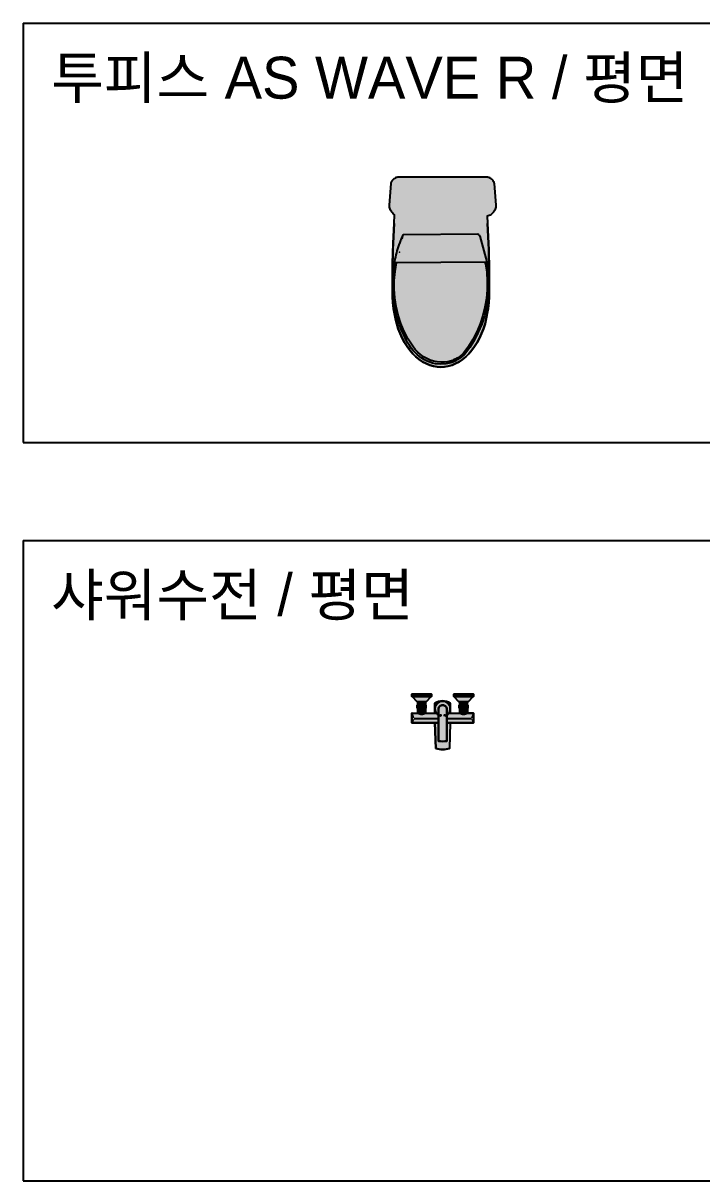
# Model space of a CAD drawing. Header units: millimetres. Extents: x 488786 to 747986, y 25193 to 95000.
# Drawn here: x 543500 to 545927, y 73179 to 77320 of the extents above; entities that cross this region are included whole.
import ezdxf

# ---------------------------------------------------------------- set-up
doc = ezdxf.new("R2010")
doc.units = ezdxf.units.MM
for name, color, linetype in [('10. ETC', 251, 'Continuous'), ('13. TXT2', 43, 'Continuous'), ('25. 255', 255, 'Continuous'), ('6. FUR1', 181, 'Continuous')]:
    doc.layers.add(name, color=color, linetype=linetype)
doc.styles.add('YUHIHA_TEXT', font='Pretendard-Regular.ttf')

# ---------------------------------------------------------------- blocks, each defined once
blk = doc.blocks.new('YUHIHA_Sanitary_Toilet_TwoPiece_B_Plan_Geometry')
at = {"layer": '25. 255', "extrusion": (0, 0, -1)}
blk.add_hatch(color=256, dxfattribs=at).paths.add_polyline_path([(0, 575.4), (0, 575.4), (-0.1, 578.8), (-0.1, 578.9), (-6, 655.9), (-6.4, 658.5), (-7.2, 661.4), (-8.4, 664.2), (-8.7, 664.6), (-10.3, 667.2), (-10.5, 667.6), (-10.8, 667.9), (-11, 668.2), (-12.9, 670.6), (-13.1, 670.9), (-15.5, 673.2), (-15.8, 673.5), (-16.1, 673.7), (-16.3, 673.9), (-18.4, 675.4), (-18.6, 675.6), (-18.9, 675.8), (-19.1, 675.9), (-21.3, 677.2), (-21.5, 677.4), (-21.7, 677.5), (-24.1, 678.5), (-24.2, 678.6), (-26.8, 679.4), (-29.6, 679.9), (-29.6, 679.8), (-32, 680), (-32.1, 680), (-347.9, 680), (-348, 680), (-350.4, 679.8), (-350.4, 679.9), (-353.2, 679.4), (-355.8, 678.6), (-355.9, 678.5), (-358.3, 677.5), (-358.5, 677.4), (-358.7, 677.2), (-360.9, 675.9), (-361.1, 675.8), (-361.4, 675.6), (-361.6, 675.4), (-363.7, 673.9), (-363.9, 673.7), (-364.2, 673.5), (-364.5, 673.2), (-364.7, 673), (-366.9, 670.9), (-367.1, 670.6), (-369.2, 667.9), (-369.5, 667.6), (-369.7, 667.2), (-371.6, 664.2), (-372.8, 661.4), (-373.6, 658.5), (-374, 655.9), (-379.9, 578.9), (-379.9, 578.8), (-380, 575.4), (-380, 575.4), (-380, 575.3), (-379.7, 571.6), (-379.7, 571.5), (-378.9, 567.7), (-377.8, 564.1), (-376.2, 560.6), (-374.3, 557.2), (-372.1, 554), (-369.4, 551), (-366.5, 548.3), (-363.3, 545.9), (-359.9, 543.8), (-356.4, 542), (-349.2, 539.1), (-351.9, 489.8), (-354.7, 419), (-356.2, 348.1), (-356.4, 277.3), (-356.1, 248.5), (-355.9, 243.3), (-355.7, 238.1), (-355.4, 232.9), (-355, 227.7), (-354.5, 222.6), (-353.9, 217.4), (-353.2, 212.2), (-352.5, 207.1), (-351.6, 202), (-350.7, 196.9), (-346.1, 172.9), (-341.5, 154.4), (-335.8, 136.6), (-329.3, 119.5), (-321.8, 103.1), (-313.5, 87.7), (-304.4, 73.3), (-294.6, 59.9), (-284, 47.8), (-272.9, 36.9), (-261.2, 27.3), (-249, 19), (-236.4, 12.2), (-223.5, 6.9), (-210.3, 3.1), (-197, 0.8), (-183.6, 0), (-170.2, 0.8), (-156.9, 3.1), (-143.7, 6.9), (-130.8, 12.2), (-118.2, 19), (-106, 27.3), (-94.3, 36.9), (-83.2, 47.8), (-72.7, 59.9), (-62.8, 73.3), (-53.7, 87.7), (-45.4, 103.1), (-37.9, 119.5), (-31.4, 136.6), (-25.8, 154.4), (-21.1, 172.9), (-15.6, 202), (-14.8, 207.1), (-14, 212.2), (-13.3, 217.4), (-12.8, 222.6), (-12.3, 227.7), (-11.9, 232.9), (-11.5, 238.1), (-11.3, 243.3), (-11.1, 248.5), (-10.7, 300.9), (-11.3, 371.7), (-13.3, 442.6), (-16.5, 513.4), (-18.4, 544.8), (-16.7, 545.9), (-13.5, 548.3), (-10.6, 551), (-7.9, 554), (-5.7, 557.2), (-3.8, 560.6), (-2.2, 564.1), (-1.1, 567.7), (-0.3, 571.5), (-0.3, 571.6), (0, 575.3)], flags=0)
at = {"layer": '6. FUR1', "color": 241, "linetype": 'Continuous', "lineweight": -3}
for p, q in [((44.9, 463.1), (43.7, 460.3)), ((46.3, 453.1), (46.4, 453.2)), ((334.6, 407.8), (334.6, 407.8)), ((340.4, 405), (340.3, 405.6)), ((343.2, 369.6), (341.6, 376.8)), ((354.1, 328.2), (354.1, 326.5)), ((350.2, 245), (350, 245)), ((62.6, 98.1), (62.6, 98.1)), ((300.7, 86.2), (300.6, 86.1)), ((310.1, 100.9), (310, 100.8)), ((318.7, 116.2), (318.6, 116.1))]:
    blk.add_line(p, q, dxfattribs=at)
blk.add_lwpolyline([(0, 575.4), (0, 575.4), (0.1, 578.8), (0.1, 578.9), (6, 655.9), (6.4, 658.5), (7.2, 661.4), (8.4, 664.2), (8.7, 664.6), (10.3, 667.2), (10.5, 667.6), (10.8, 667.9), (11, 668.2), (12.9, 670.6), (13.1, 670.9), (15.5, 673.2), (15.8, 673.5), (16.1, 673.7), (16.3, 673.9), (18.4, 675.4), (18.6, 675.6), (18.9, 675.8), (19.1, 675.9), (21.3, 677.2), (21.5, 677.4), (21.7, 677.5), (24.1, 678.5), (24.2, 678.6), (26.8, 679.4), (29.6, 679.9), (29.6, 679.8), (32, 680), (32.1, 680), (347.9, 680), (348, 680), (350.4, 679.8), (350.4, 679.9), (353.2, 679.4), (355.8, 678.6), (355.9, 678.5), (358.3, 677.5), (358.5, 677.4), (358.7, 677.2), (360.9, 675.9), (361.1, 675.8), (361.4, 675.6), (361.6, 675.4), (363.7, 673.9), (363.9, 673.7), (364.2, 673.5), (364.5, 673.2), (364.7, 673), (366.9, 670.9), (367.1, 670.6), (369.2, 667.9), (369.5, 667.6), (369.7, 667.2), (371.6, 664.2), (372.8, 661.4), (373.6, 658.5), (374, 655.9), (379.9, 578.9), (379.9, 578.8), (380, 575.4), (380, 575.4), (380, 575.3), (379.7, 571.6), (379.7, 571.5), (378.9, 567.7), (377.8, 564.1), (376.2, 560.6), (374.3, 557.2), (372.1, 554), (369.4, 551), (366.5, 548.3), (363.3, 545.9), (359.9, 543.8), (356.4, 542), (349.2, 539.1), (351.9, 489.8), (354.7, 419), (356.2, 348.1), (356.4, 277.3), (356.1, 248.5), (355.9, 243.3), (355.7, 238.1), (355.4, 232.9), (355, 227.7), (354.5, 222.6), (353.9, 217.4), (353.2, 212.2), (352.5, 207.1), (351.6, 202), (350.7, 196.9), (346.1, 172.9), (341.5, 154.4), (335.8, 136.6), (329.3, 119.5), (321.8, 103.1), (313.5, 87.7), (304.4, 73.3), (294.6, 59.9), (284, 47.8), (272.9, 36.9), (261.2, 27.3), (249, 19), (236.4, 12.2), (223.5, 6.9), (210.3, 3.1), (197, 0.8), (183.6, 0), (170.2, 0.8), (156.9, 3.1), (143.7, 6.9), (130.8, 12.2), (118.2, 19), (106, 27.3), (94.3, 36.9), (83.2, 47.8), (72.7, 59.9), (62.8, 73.3), (53.7, 87.7), (45.4, 103.1), (37.9, 119.5), (31.4, 136.6), (25.8, 154.4), (21.1, 172.9), (15.6, 202), (14.8, 207.1), (14, 212.2), (13.3, 217.4), (12.8, 222.6), (12.3, 227.7), (11.9, 232.9), (11.5, 238.1), (11.3, 243.3), (11.1, 248.5), (10.7, 300.9), (11.3, 371.7), (13.3, 442.6), (16.5, 513.4), (18.4, 544.8), (16.7, 545.9), (13.5, 548.3), (10.6, 551), (7.9, 554), (5.7, 557.2), (3.8, 560.6), (2.2, 564.1), (1.1, 567.7), (0.3, 571.5), (0.3, 571.6), (0, 575.3)], close=True, dxfattribs=at)
at = {"layer": '6. FUR1'}
blk.add_lwpolyline([(0.1, 578.8), (0.1, 578.9), (6, 655.9), (6.4, 658.5), (7.2, 661.4), (8.4, 664.2), (8.7, 664.6), (10.3, 667.2), (10.5, 667.6), (10.8, 667.9), (11, 668.2), (12.9, 670.6), (13.1, 670.9), (15.5, 673.2), (15.8, 673.5), (16.1, 673.7), (16.3, 673.9), (18.4, 675.4), (18.6, 675.6), (18.9, 675.8), (19.1, 675.9), (21.3, 677.2), (21.5, 677.4), (21.7, 677.5), (24.1, 678.5), (24.2, 678.6), (26.8, 679.4), (29.6, 679.9), (29.6, 679.8), (32, 680), (32.1, 680), (347.9, 680), (348, 680), (350.4, 679.8), (350.4, 679.9), (353.2, 679.4), (355.8, 678.6), (355.9, 678.5), (358.3, 677.5), (358.5, 677.4), (358.7, 677.2), (360.9, 675.9), (361.1, 675.8), (361.4, 675.6), (361.6, 675.4), (363.7, 673.9), (363.9, 673.7), (364.2, 673.5), (364.5, 673.2), (364.7, 673), (366.9, 670.9), (367.1, 670.6), (369.2, 667.9), (369.5, 667.6), (369.7, 667.2), (371.6, 664.2), (372.8, 661.4), (373.6, 658.5), (374, 655.9), (379.9, 578.9), (379.9, 578.8), (380, 575.4), (380, 575.4), (380, 575.3), (379.7, 571.6), (379.7, 571.5), (378.9, 567.7), (377.8, 564.1), (376.2, 560.6), (374.3, 557.2), (372.1, 554), (369.4, 551), (366.5, 548.3), (363.3, 545.9), (359.9, 543.8), (356.4, 542), (349.2, 539.1), (351.9, 489.8), (354.7, 419), (356.2, 348.1), (356.4, 277.3), (356.1, 248.5), (355.9, 243.3), (355.7, 238.1), (355.4, 232.9), (355, 227.7), (354.5, 222.6), (353.9, 217.4), (353.2, 212.2), (352.5, 207.1), (351.6, 202), (350.7, 196.9), (346.1, 172.9), (341.5, 154.4), (335.8, 136.6), (329.3, 119.5), (321.8, 103.1), (313.5, 87.7), (304.4, 73.3), (294.6, 59.9), (284, 47.8), (272.9, 36.9), (261.2, 27.3), (249, 19), (236.4, 12.2), (223.5, 6.9), (210.3, 3.1), (197, 0.8), (183.6, 0), (170.2, 0.8), (156.9, 3.1), (143.7, 6.9), (130.8, 12.2), (118.2, 19), (106, 27.3), (94.3, 36.9), (83.2, 47.8), (72.7, 59.9), (62.8, 73.3), (53.7, 87.7), (45.4, 103.1), (37.9, 119.5), (31.4, 136.6), (25.8, 154.4), (21.1, 172.9), (15.6, 202), (14.8, 207.1), (14, 212.2), (13.3, 217.4), (12.8, 222.6), (12.3, 227.7), (11.9, 232.9), (11.5, 238.1), (11.3, 243.3), (11.1, 248.5), (10.7, 300.9), (11.3, 371.7), (13.3, 442.6), (16.5, 513.4), (18.4, 544.8), (16.7, 545.9), (13.5, 548.3), (10.6, 551), (7.9, 554), (5.7, 557.2), (3.8, 560.6), (2.2, 564.1), (1.1, 567.7), (0.3, 571.5), (0.3, 571.6), (0, 575.3), (0, 575.4), (0, 575.4)], close=True, dxfattribs=at)
at = {"layer": '6. FUR1', "color": 241, "linetype": 'Continuous', "lineweight": -3}
for points in [[(366.6, 671.1), (366.9, 670.9), (367.1, 670.6), (367.4, 670.3), (369, 668.2)], [(16.5, 513.4), (15.3, 489.8), (14.2, 466.2), (13.3, 442.6), (12.5, 419), (11.8, 395.4), (11.3, 371.7), (11, 348.1), (10.8, 324.5), (10.7, 300.9), (10.8, 277.3), (11, 253.7), (11.1, 248.5), (11.3, 243.3), (11.5, 238.1), (11.9, 232.9), (12.3, 227.7), (12.8, 222.6), (13.3, 217.4), (14, 212.2), (14.8, 207.1), (15.6, 202), (16.5, 196.9), (17.5, 191.8), (21.1, 172.9), (25.8, 154.4), (31.4, 136.6), (37.9, 119.5), (45.4, 103.1), (53.7, 87.7), (62.8, 73.3), (72.7, 59.9), (83.2, 47.8), (94.3, 36.9), (106, 27.3), (118.2, 19), (130.8, 12.2), (143.7, 6.9), (156.9, 3.1), (170.2, 0.8), (183.6, 0), (197, 0.8), (210.3, 3.1), (223.5, 6.9), (236.4, 12.2), (249, 19), (261.2, 27.3), (272.9, 36.9), (284, 47.8), (294.6, 59.9), (304.4, 73.3), (313.5, 87.7), (321.8, 103.1), (329.3, 119.5), (335.8, 136.6), (341.5, 154.4), (346.1, 172.9), (349.7, 191.8), (350.7, 196.9), (351.6, 202), (352.5, 207.1), (353.2, 212.2), (353.9, 217.4), (354.5, 222.6), (355, 227.7), (355.4, 232.9), (355.7, 238.1), (355.9, 243.3), (356.1, 248.5), (356.2, 253.7), (356.4, 277.3), (356.5, 300.9), (356.4, 324.5), (356.2, 348.1), (355.9, 371.7), (355.4, 395.4), (354.7, 419), (353.9, 442.6), (353, 466.2), (351.9, 489.8), (350.7, 513.4)], [(12, 316.4), (13, 334.7), (13.2, 335.9), (16.1, 360.5), (20.6, 385.9), (22.3, 393.5), (24, 401), (26, 408.4), (28, 415.8), (30.2, 423.2), (32.5, 430.5), (35, 437.7), (37.6, 444.9), (40.3, 452.1), (42.2, 456.8), (42.3, 457.1), (42.3, 457.1), (42.4, 457.2), (42.4, 457.2), (42.4, 457.3), (42.4, 457.3), (42.4, 457.4), (42.6, 457.8), (42.7, 458), (42.7, 458), (42.8, 458.2), (42.8, 458.3), (43, 458.7), (43, 458.8), (43.1, 459.1), (43.2, 459.2), (43.2, 459.2), (46.2, 466.3), (49.2, 473.1), (49.3, 473.3), (49.7, 474), (49.9, 474.4), (315.9, 476.2), (316.2, 475.9), (316.6, 475.5), (317.2, 474.9), (318.6, 473.4), (319.8, 472.1), (320.3, 471.3), (322.2, 468.8), (322.6, 468.3), (348, 376.9), (353.3, 339.4), (354.1, 326.5), (355.3, 307.9), (355.3, 303.5), (355.2, 300), (354.9, 276.2), (352.2, 244.7), (347, 213.6), (339.5, 183), (329.6, 153.2), (317.6, 124.4), (303.4, 96.8), (287.2, 70.5), (268.9, 45.8), (265.5, 42.7), (262, 39.7), (258.5, 36.9), (254.9, 34.1), (251.2, 31.5), (250, 30.8), (247.5, 29), (245, 27.2), (242.4, 25.6), (239.8, 24.1), (237.2, 22.6), (234.4, 21.3), (231.7, 20), (228.9, 18.9), (226.1, 17.8), (218.9, 15.4), (201.1, 11.7), (182.9, 10.4), (164.8, 11.4), (153.3, 13.5), (143.7, 17.1), (134.2, 21.3), (125.1, 26.2), (116.2, 31.7), (107.6, 37.8), (99.5, 44.6), (91.7, 51.8), (84.4, 59.7), (77.5, 68), (71.1, 76.8), (65.3, 86), (60, 95.6), (55.5, 104.7), (51.2, 113.8), (47.1, 123.1), (43.2, 132.4), (39.5, 141.9), (36.1, 151.5), (34.5, 156.1), (27, 180.5), (25.7, 184.5), (18.4, 215.4), (13.7, 245.8), (13.5, 246.8), (11.2, 278.5), (11.4, 310.4), (12, 316.4), (14.2, 342.1), (19.5, 373.5), (348, 376.9)], [(42.3, 457.1), (42.3, 457.1), (42.4, 457.2)], [(42.5, 457.5), (43.2, 459.2), (43.3, 459.4), (43.4, 459.5)], [(45.3, 464), (46.3, 466.4), (46.5, 466.9)], [(341.3, 376.8), (343.2, 369.6), (347.5, 338.9), (349.5, 307.7), (349.1, 276.4), (346.4, 245.3), (341.3, 214.4), (333.8, 184.2), (324.1, 154.8), (312.2, 126.4), (298.2, 99.1), (282.1, 73.1), (264.5, 49.1), (261.6, 46.5), (258.3, 43.6), (254.9, 40.9), (251.3, 38.3), (247.8, 35.8), (244.2, 33.4), (240.5, 31.2), (236.8, 29.1), (233, 27.1), (229.2, 25.3), (225.3, 23.6), (221.6, 22.1), (209.1, 19.1), (196.3, 17.5), (183.4, 17.3), (170.6, 18.4), (157.9, 21), (145.5, 24.9), (133.6, 30.1), (122.1, 36.7), (111.2, 44.4), (101.1, 53.3), (91.8, 63.3), (83.6, 74.1), (83.4, 74.3), (67.1, 100.1), (52.9, 127.4), (40.9, 156.1), (31.3, 185.8), (24.1, 216.1), (19.3, 247.2), (17, 278.6), (17.2, 310.1), (20, 341.4), (25.2, 372.2), (25.5, 373.6)], [(35.6, 410.5), (35.6, 410.5), (35.5, 410.4), (35.6, 410.5), (35.6, 410.4), (35.5, 410.4)]]:
    blk.add_lwpolyline(points, dxfattribs=at)
blk = doc.blocks.new('YUHIHA_Sanitary_Toilet_TwoPiece_B_Plan', base_point=(190, 0))
at = {"layer": '6. FUR1'}
blk.add_blockref('YUHIHA_Sanitary_Toilet_TwoPiece_B_Plan_Geometry', (0, 0), dxfattribs=at)
blk = doc.blocks.new('YUHIHA_Sanitary_ShowerMixer_Plan_Geometry')
at = {"layer": '25. 255'}
for points in [[(0, 96.5), (0, 129.5), (0, 129.7), (0.1, 129.9), (0.2, 130.1), (0.3, 130.2), (0.4, 130.3), (0.6, 130.4), (0.8, 130.5), (1, 130.5), (21.8, 130.5), (25, 128.8), (28.3, 127.5), (31.8, 126.8), (35.3, 126.5), (38.8, 126.8), (42.3, 127.5), (45.6, 128.8), (48.8, 130.5), (82.8, 130.5), (82.8, 165.8), (89.3, 169.4), (96.1, 171.9), (103.1, 173.5), (110.3, 174), (117.5, 173.5), (124.5, 171.9), (131.3, 169.4), (137.8, 165.8), (137.8, 130.5), (171.8, 130.5), (175, 128.8), (178.3, 127.5), (181.8, 126.8), (185.3, 126.5), (188.8, 126.8), (192.3, 127.5), (195.6, 128.8), (198.8, 130.5), (219.6, 130.5), (219.8, 130.5), (220, 130.4), (220.2, 130.3), (220.3, 130.2), (220.4, 130.1), (220.5, 129.9), (220.6, 129.7), (220.6, 129.5), (220.6, 96.5), (220.5, 96.1), (220.3, 95.8), (220, 95.6), (219.6, 95.5), (137.8, 95.5), (125.3, 95.5), (125.3, 110.5), (125.3, 122.5), (128.9, 125.2), (131.9, 128.4), (134.3, 132.1), (136.1, 136), (137.3, 140.2), (137.8, 144.5), (137.6, 148.9), (136.7, 153.3), (135, 157.5), (132.8, 161.3), (130, 164.7), (126.7, 167.5), (123.1, 169.9), (119.1, 171.6), (114.8, 172.6), (110.3, 173), (105.8, 172.6), (101.5, 171.6), (97.5, 169.9), (93.9, 167.5), (90.6, 164.7), (87.8, 161.3), (85.6, 157.5), (83.9, 153.3), (83, 148.9), (82.8, 144.5), (83.3, 140.2), (84.5, 136), (86.3, 132.1), (88.7, 128.4), (91.7, 125.2), (95.3, 122.5), (95.3, 110.5), (95.3, 95.5), (82.8, 95.5), (1, 95.5), (0.6, 95.6), (0.3, 95.8), (0.1, 96.1)], [(0.5, 190), (0.4, 190.1), (0.3, 190.4), (0.3, 190.8), (0.3, 198), (70.3, 198), (70.3, 190.8), (70.3, 190.4), (70.2, 190.1), (70.1, 190)], [(0.8, 189.4), (0.6, 189.7), (0.5, 190), (70.1, 190), (70, 189.7), (69.7, 189.4), (51.9, 170.6), (51.6, 170.4), (51.2, 170.2), (50.8, 170), (50.4, 170), (48.5, 170), (47.4, 170), (23.2, 170), (22.1, 170), (20.2, 170), (19.8, 170), (19.4, 170.2), (19, 170.4), (18.7, 170.6)], [(22.1, 159), (22.1, 170), (23.2, 170), (23.2, 159)], [(47.4, 159), (47.3, 159), (35.3, 159), (23.3, 159), (23.2, 159), (23.2, 170), (47.4, 170)], [(48.5, 159), (47.4, 159), (47.4, 170), (48.5, 170)], [(95.3, 122.5), (91.7, 125.2), (88.7, 128.4), (86.3, 132.1), (84.5, 136), (83.3, 140.2), (82.8, 144.5), (83, 148.9), (83.9, 153.3), (85.6, 157.5), (87.8, 161.3), (90.6, 164.7), (93.9, 167.5), (97.5, 169.9), (101.5, 171.6), (105.8, 172.6), (110.3, 173), (114.8, 172.6), (119.1, 171.6), (123.1, 169.9), (126.7, 167.5), (130, 164.7), (132.8, 161.3), (135, 157.5), (136.7, 153.3), (137.6, 148.9), (137.8, 144.5), (137.3, 140.2), (136.1, 136), (134.3, 132.1), (131.9, 128.4), (128.9, 125.2), (125.3, 122.5), (125.3, 144.2), (125, 147.2), (124.1, 150), (122.7, 152.6), (120.9, 154.8), (118.7, 156.6), (116.1, 158), (113.3, 158.9), (110.3, 159.2), (107.3, 158.9), (104.5, 158), (101.9, 156.6), (99.7, 154.8), (97.9, 152.6), (96.5, 150), (95.6, 147.2), (95.3, 144.2)], [(150.3, 190.8), (150.3, 198), (220.3, 198), (220.3, 190.8), (220.3, 190.4), (220.2, 190.1), (220.1, 190), (150.5, 190), (150.4, 190.1), (150.3, 190.4)], [(150.8, 189.4), (150.6, 189.7), (150.5, 190), (220.1, 190), (220, 189.7), (219.7, 189.4), (201.9, 170.6), (201.6, 170.4), (201.2, 170.2), (200.8, 170), (200.4, 170), (198.5, 170), (197.4, 170), (173.2, 170), (172.1, 170), (170.2, 170), (169.8, 170), (169.4, 170.2), (169, 170.4), (168.7, 170.6)], [(172.1, 159), (172.1, 170), (173.2, 170), (173.2, 159)], [(173.2, 170), (197.4, 170), (197.4, 159), (197.3, 159), (185.3, 159), (173.3, 159), (173.2, 159)], [(197.4, 170), (198.5, 170), (198.5, 159), (197.4, 159)], [(19.8, 147.9), (19.8, 158.1), (21.5, 158.8), (23.3, 159), (25.1, 158.8), (26.8, 158.1), (26.8, 147.9), (25.1, 147.2), (23.3, 147), (21.5, 147.2)], [(21.8, 145.6), (23.3, 146.5), (26, 146.5), (35.3, 146.5), (32, 146.3), (28.8, 145.6)], [(21.8, 130.5), (21.8, 145.6), (28.8, 145.6), (28.8, 141.9), (32, 141.6), (35.3, 141.5), (38.6, 141.6), (41.8, 141.9), (41.8, 145.6), (48.8, 145.6), (48.8, 130.5), (45.6, 128.8), (42.3, 127.5), (38.8, 126.8), (35.3, 126.5), (31.8, 126.8), (28.3, 127.5), (25, 128.8)], [(26.8, 158.1), (25.1, 158.8), (23.3, 159), (35.3, 159), (32.3, 158.8), (29.3, 158.1)], [(23.3, 147), (25.1, 147.2), (26.8, 147.9), (29.3, 147.9), (32.3, 147.2), (35.3, 147), (26, 147)], [(26, 146.5), (26, 147), (35.3, 147), (44.5, 147), (44.5, 146.5), (35.3, 146.5)], [(26.8, 147.9), (26.8, 158.1), (29.3, 158.1), (29.3, 147.9)], [(28.8, 141.9), (28.8, 145.6), (32, 146.3), (35.3, 146.5), (38.6, 146.3), (41.8, 145.6), (41.8, 141.9), (38.6, 141.6), (35.3, 141.5), (32, 141.6)], [(35.3, 147), (32.3, 147.2), (29.3, 147.9), (29.3, 158.1), (32.3, 158.8), (35.3, 159), (38.3, 158.8), (41.3, 158.1), (41.3, 147.9), (38.3, 147.2)], [(35.3, 159), (47.3, 159), (45.5, 158.8), (43.8, 158.1), (41.3, 158.1), (38.3, 158.8)], [(44.5, 147), (35.3, 147), (38.3, 147.2), (41.3, 147.9), (43.8, 147.9), (45.5, 147.2), (47.3, 147)], [(35.3, 146.5), (44.5, 146.5), (47.3, 146.5), (48.8, 145.6), (41.8, 145.6), (38.6, 146.3)], [(41.3, 147.9), (41.3, 158.1), (43.8, 158.1), (43.8, 147.9)], [(47.3, 147), (45.5, 147.2), (43.8, 147.9), (43.8, 158.1), (45.5, 158.8), (47.3, 159), (49.1, 158.8), (50.8, 158.1), (50.8, 147.9), (49.1, 147.2)], [(95.3, 122.5), (95.3, 144.2), (95.6, 147.2), (96.5, 150), (97.9, 152.6), (99.7, 154.8), (101.9, 156.6), (104.5, 158), (107.3, 158.9), (110.3, 159.2), (113.3, 158.9), (116.1, 158), (118.7, 156.6), (120.9, 154.8), (122.7, 152.6), (124.1, 150), (125, 147.2), (125.3, 144.2), (125.3, 122.5), (125.3, 110.5), (125.3, 95.5), (125.3, 30.3), (117.8, 29.5), (110.3, 29.2), (102.8, 29.5), (95.3, 30.3), (95.3, 95.5), (95.3, 110.5)], [(169.8, 147.9), (169.8, 158.1), (171.5, 158.8), (173.3, 159), (175.1, 158.8), (176.8, 158.1), (176.8, 147.9), (175.1, 147.2), (173.3, 147), (171.5, 147.2)], [(171.8, 145.6), (173.3, 146.5), (176, 146.5), (185.3, 146.5), (182, 146.3), (178.8, 145.6)], [(171.8, 130.5), (171.8, 145.6), (178.8, 145.6), (178.8, 141.9), (182, 141.6), (185.3, 141.5), (188.6, 141.6), (191.8, 141.9), (191.8, 145.6), (198.8, 145.6), (198.8, 130.5), (195.6, 128.8), (192.3, 127.5), (188.8, 126.8), (185.3, 126.5), (181.8, 126.8), (178.3, 127.5), (175, 128.8)], [(176.8, 158.1), (175.1, 158.8), (173.3, 159), (185.3, 159), (182.3, 158.8), (179.3, 158.1)], [(173.3, 147), (175.1, 147.2), (176.8, 147.9), (179.3, 147.9), (182.3, 147.2), (185.3, 147), (176, 147)], [(176, 146.5), (176, 147), (185.3, 147), (194.5, 147), (194.5, 146.5), (185.3, 146.5)], [(176.8, 147.9), (176.8, 158.1), (179.3, 158.1), (179.3, 147.9)], [(178.8, 141.9), (178.8, 145.6), (182, 146.3), (185.3, 146.5), (188.6, 146.3), (191.8, 145.6), (191.8, 141.9), (188.6, 141.6), (185.3, 141.5), (182, 141.6)], [(179.3, 147.9), (179.3, 158.1), (182.3, 158.8), (185.3, 159), (188.3, 158.8), (191.3, 158.1), (191.3, 147.9), (188.3, 147.2), (185.3, 147), (182.3, 147.2)], [(185.3, 159), (197.3, 159), (195.5, 158.8), (193.8, 158.1), (191.3, 158.1), (188.3, 158.8)], [(194.5, 147), (185.3, 147), (188.3, 147.2), (191.3, 147.9), (193.8, 147.9), (195.5, 147.2), (197.3, 147)], [(185.3, 146.5), (194.5, 146.5), (197.3, 146.5), (198.8, 145.6), (191.8, 145.6), (188.6, 146.3)], [(191.3, 147.9), (191.3, 158.1), (193.8, 158.1), (193.8, 147.9)], [(193.8, 147.9), (193.8, 158.1), (195.5, 158.8), (197.3, 159), (199.1, 158.8), (200.8, 158.1), (200.8, 147.9), (199.1, 147.2), (197.3, 147), (195.5, 147.2)], [(86.2, 3.9), (82.8, 95.5), (95.3, 95.5), (95.3, 30.3), (102.8, 29.5), (110.3, 29.2), (117.8, 29.5), (125.3, 30.3), (125.3, 95.5), (137.8, 95.5), (134.4, 3.9), (128.5, 2.2), (122.5, 1), (116.4, 0.2), (110.3, 0), (104.2, 0.2), (98.1, 1), (92.1, 2.2)], [(103.7, 119.7), (99.7, 121.7), (103.7, 123.7)], [(116.9, 119.7), (116.9, 123.7), (120.9, 121.7)]]:
    blk.add_hatch(color=256, dxfattribs=at).paths.add_polyline_path(points)
at = {"layer": '6. FUR1', "color": 241, "linetype": 'Continuous', "lineweight": -3}
for p, q in [((0.3, 198), (0.3, 190.8)), ((22.1, 170), (20.2, 170)), ((50.4, 170), (48.5, 170)), ((70.3, 198), (70.3, 190.8)), ((150.3, 198), (150.3, 190.8)), ((172.1, 170), (170.2, 170)), ((200.4, 170), (198.5, 170)), ((220.3, 198), (220.3, 190.8)), ((21.3, 159), (19.8, 158.1)), ((21.3, 147), (19.8, 147.9)), ((22.1, 159), (21.3, 159)), ((26, 147), (21.3, 147)), ((23.3, 146.5), (21.8, 145.6)), ((28.8, 145.6), (21.8, 145.6)), ((26, 146.5), (23.3, 146.5)), ((26, 147), (26, 146.5)), ((26.8, 158.1), (29.3, 158.1)), ((26.8, 147.9), (29.3, 147.9)), ((28.8, 141.9), (28.8, 145.6)), ((41.3, 158.1), (43.8, 158.1)), ((41.3, 147.9), (43.8, 147.9)), ((41.8, 141.9), (41.8, 145.6)), ((48.8, 145.6), (41.8, 145.6)), ((44.5, 147), (44.5, 146.5)), ((49.3, 147), (44.5, 147)), ((47.3, 146.5), (44.5, 146.5)), ((47.3, 146.5), (48.8, 145.6)), ((49.3, 159), (48.5, 159)), ((49.3, 159), (50.8, 158.1)), ((49.3, 147), (50.8, 147.9)), ((82.8, 130.5), (87.3, 130.5)), ((133.3, 130.5), (137.8, 130.5)), ((171.3, 159), (169.8, 158.1)), ((171.3, 147), (169.8, 147.9)), ((172.1, 159), (171.3, 159)), ((176, 147), (171.3, 147)), ((173.3, 146.5), (171.8, 145.6)), ((178.8, 145.6), (171.8, 145.6)), ((176, 146.5), (173.3, 146.5)), ((176, 147), (176, 146.5)), ((176.8, 158.1), (179.3, 158.1)), ((176.8, 147.9), (179.3, 147.9)), ((178.8, 141.9), (178.8, 145.6)), ((191.3, 158.1), (193.8, 158.1)), ((191.3, 147.9), (193.8, 147.9)), ((191.8, 141.9), (191.8, 145.6)), ((198.8, 145.6), (191.8, 145.6)), ((194.5, 147), (194.5, 146.5)), ((199.3, 147), (194.5, 147)), ((197.3, 146.5), (194.5, 146.5)), ((197.3, 146.5), (198.8, 145.6)), ((199.3, 159), (198.5, 159)), ((199.3, 159), (200.8, 158.1)), ((199.3, 147), (200.8, 147.9)), ((103.7, 123.7), (99.7, 121.7)), ((99.7, 121.7), (103.7, 119.7)), ((103.7, 123.7), (103.7, 119.7)), ((116.9, 123.7), (116.9, 119.7)), ((116.9, 123.7), (120.9, 121.7)), ((120.9, 121.7), (116.9, 119.7))]:
    blk.add_line(p, q, dxfattribs=at)
at = {"layer": '6. FUR1', "linetype": 'Continuous'}
for p, q in [((70.3, 198), (0.3, 198)), ((70.1, 190), (0.5, 190)), ((0.8, 189.4), (18.7, 170.6)), ((22.1, 170), (22.1, 159)), ((48.5, 170), (22.1, 170)), ((23.2, 170), (23.2, 159)), ((47.4, 170), (47.4, 159)), ((48.5, 170), (48.5, 159)), ((51.9, 170.6), (69.7, 189.4)), ((82.8, 165.8), (82.8, 130.5)), ((137.8, 165.8), (137.8, 130.5)), ((220.3, 198), (150.3, 198)), ((220.1, 190), (150.5, 190)), ((150.8, 189.4), (168.7, 170.6)), ((172.1, 170), (172.1, 159)), ((198.5, 170), (172.1, 170)), ((173.2, 170), (173.2, 159)), ((197.4, 170), (197.4, 159)), ((198.5, 170), (198.5, 159)), ((201.9, 170.6), (219.7, 189.4)), ((0, 129.5), (0, 96.5)), ((0.3, 129.4), (5.4, 112.4)), ((1, 130.5), (21.8, 130.5)), ((19.8, 158.1), (19.8, 147.9)), ((21.8, 145.6), (21.8, 130.5)), ((48.5, 159), (22.1, 159)), ((44.5, 147), (26, 147)), ((44.5, 146.5), (26, 146.5)), ((26.8, 158.1), (26.8, 147.9)), ((29.3, 158.1), (29.3, 147.9)), ((41.3, 158.1), (41.3, 147.9)), ((43.8, 158.1), (43.8, 147.9)), ((48.8, 145.6), (48.8, 130.5)), ((48.8, 130.5), (82.8, 130.5)), ((50.8, 158.1), (50.8, 147.9)), ((95.3, 145.5), (95.3, 30.3)), ((125.3, 145.5), (125.3, 30.3)), ((137.8, 130.5), (171.8, 130.5)), ((169.8, 158.1), (169.8, 147.9)), ((171.8, 145.6), (171.8, 130.5)), ((198.5, 159), (172.1, 159)), ((194.5, 147), (176, 147)), ((194.5, 146.5), (176, 146.5)), ((176.8, 158.1), (176.8, 147.9)), ((179.3, 158.1), (179.3, 147.9)), ((191.3, 158.1), (191.3, 147.9)), ((193.8, 158.1), (193.8, 147.9)), ((198.8, 145.6), (198.8, 130.5)), ((219.6, 130.5), (198.8, 130.5)), ((200.8, 158.1), (200.8, 147.9)), ((220.3, 129.4), (215.2, 112.4)), ((220.6, 129.5), (220.6, 96.5)), ((5.2, 108.6), (0.5, 96.7)), ((1, 95.5), (82.8, 95.5)), ((8, 110.5), (95.3, 110.5)), ((82.8, 95.5), (86.2, 3.9)), ((82.8, 95.5), (95.3, 95.5)), ((125.3, 110.5), (213.3, 110.5)), ((125.3, 95.5), (137.8, 95.5)), ((137.8, 95.5), (134.4, 3.9)), ((137.8, 95.5), (219.6, 95.5)), ((215.4, 108.6), (220.1, 96.7))]:
    blk.add_line(p, q, dxfattribs=at)
at = {"layer": '6. FUR1', "color": 241, "linetype": 'Continuous', "lineweight": -3}
for points in [[(0, 96.5), (0, 129.5), (0, 129.7), (0.1, 129.9), (0.2, 130.1), (0.3, 130.2), (0.4, 130.3), (0.6, 130.4), (0.8, 130.5), (1, 130.5), (21.8, 130.5), (25, 128.8), (28.3, 127.5), (31.8, 126.8), (35.3, 126.5), (38.8, 126.8), (42.3, 127.5), (45.6, 128.8), (48.8, 130.5), (82.8, 130.5), (82.8, 165.8), (89.3, 169.4), (96.1, 171.9), (103.1, 173.5), (110.3, 174), (117.5, 173.5), (124.5, 171.9), (131.3, 169.4), (137.8, 165.8), (137.8, 130.5), (171.8, 130.5), (175, 128.8), (178.3, 127.5), (181.8, 126.8), (185.3, 126.5), (188.8, 126.8), (192.3, 127.5), (195.6, 128.8), (198.8, 130.5), (219.6, 130.5), (219.8, 130.5), (220, 130.4), (220.2, 130.3), (220.3, 130.2), (220.4, 130.1), (220.5, 129.9), (220.6, 129.7), (220.6, 129.5), (220.6, 96.5), (220.5, 96.1), (220.3, 95.8), (220, 95.6), (219.6, 95.5), (137.8, 95.5), (125.3, 95.5), (125.3, 110.5), (125.3, 122.5), (128.9, 125.2), (131.9, 128.4), (134.3, 132.1), (136.1, 136), (137.3, 140.2), (137.8, 144.5), (137.6, 148.9), (136.7, 153.3), (135, 157.5), (132.8, 161.3), (130, 164.7), (126.7, 167.5), (123.1, 169.9), (119.1, 171.6), (114.8, 172.6), (110.3, 173), (105.8, 172.6), (101.5, 171.6), (97.5, 169.9), (93.9, 167.5), (90.6, 164.7), (87.8, 161.3), (85.6, 157.5), (83.9, 153.3), (83, 148.9), (82.8, 144.5), (83.3, 140.2), (84.5, 136), (86.3, 132.1), (88.7, 128.4), (91.7, 125.2), (95.3, 122.5), (95.3, 110.5), (95.3, 95.5), (82.8, 95.5), (1, 95.5), (0.6, 95.6), (0.3, 95.8), (0.1, 96.1), (0, 96.5)], [(0.5, 190), (0.4, 190.1), (0.3, 190.4), (0.3, 190.8), (0.3, 198), (70.3, 198), (70.3, 190.8), (70.3, 190.4), (70.2, 190.1), (70.1, 190), (0.5, 190)], [(0.8, 189.4), (0.6, 189.7), (0.5, 190), (70.1, 190), (70, 189.7), (69.7, 189.4), (51.9, 170.6), (51.6, 170.4), (51.2, 170.2), (50.8, 170), (50.4, 170), (48.5, 170), (47.4, 170), (23.2, 170), (22.1, 170), (20.2, 170), (19.8, 170), (19.4, 170.2), (19, 170.4), (18.7, 170.6), (0.8, 189.4)], [(22.1, 159), (22.1, 170), (23.2, 170), (23.2, 159), (22.1, 159)], [(47.4, 159), (47.3, 159), (35.3, 159), (23.3, 159), (23.2, 159), (23.2, 170), (47.4, 170), (47.4, 159)], [(48.5, 159), (47.4, 159), (47.4, 170), (48.5, 170), (48.5, 159)], [(95.3, 122.5), (91.7, 125.2), (88.7, 128.4), (86.3, 132.1), (84.5, 136), (83.3, 140.2), (82.8, 144.5), (83, 148.9), (83.9, 153.3), (85.6, 157.5), (87.8, 161.3), (90.6, 164.7), (93.9, 167.5), (97.5, 169.9), (101.5, 171.6), (105.8, 172.6), (110.3, 173), (114.8, 172.6), (119.1, 171.6), (123.1, 169.9), (126.7, 167.5), (130, 164.7), (132.8, 161.3), (135, 157.5), (136.7, 153.3), (137.6, 148.9), (137.8, 144.5), (137.3, 140.2), (136.1, 136), (134.3, 132.1), (131.9, 128.4), (128.9, 125.2), (125.3, 122.5), (125.3, 144.2), (125, 147.2), (124.1, 150), (122.7, 152.6), (120.9, 154.8), (118.7, 156.6), (116.1, 158), (113.3, 158.9), (110.3, 159.2), (107.3, 158.9), (104.5, 158), (101.9, 156.6), (99.7, 154.8), (97.9, 152.6), (96.5, 150), (95.6, 147.2), (95.3, 144.2), (95.3, 122.5)], [(150.3, 190.8), (150.3, 198), (220.3, 198), (220.3, 190.8), (220.3, 190.4), (220.2, 190.1), (220.1, 190), (150.5, 190), (150.4, 190.1), (150.3, 190.4), (150.3, 190.8)], [(150.8, 189.4), (150.6, 189.7), (150.5, 190), (220.1, 190), (220, 189.7), (219.7, 189.4), (201.9, 170.6), (201.6, 170.4), (201.2, 170.2), (200.8, 170), (200.4, 170), (198.5, 170), (197.4, 170), (173.2, 170), (172.1, 170), (170.2, 170), (169.8, 170), (169.4, 170.2), (169, 170.4), (168.7, 170.6), (150.8, 189.4)], [(172.1, 159), (172.1, 170), (173.2, 170), (173.2, 159), (172.1, 159)], [(173.2, 170), (197.4, 170), (197.4, 159), (197.3, 159), (185.3, 159), (173.3, 159), (173.2, 159), (173.2, 170)], [(197.4, 170), (198.5, 170), (198.5, 159), (197.4, 159), (197.4, 170)], [(19.8, 147.9), (19.8, 158.1), (21.5, 158.8), (23.3, 159), (25.1, 158.8), (26.8, 158.1), (26.8, 147.9), (25.1, 147.2), (23.3, 147), (21.5, 147.2), (19.8, 147.9)], [(21.8, 145.6), (23.3, 146.5), (26, 146.5), (35.3, 146.5), (32, 146.3), (28.8, 145.6), (21.8, 145.6)], [(21.8, 130.5), (21.8, 145.6), (28.8, 145.6), (28.8, 141.9), (32, 141.6), (35.3, 141.5), (38.6, 141.6), (41.8, 141.9), (41.8, 145.6), (48.8, 145.6), (48.8, 130.5), (45.6, 128.8), (42.3, 127.5), (38.8, 126.8), (35.3, 126.5), (31.8, 126.8), (28.3, 127.5), (25, 128.8), (21.8, 130.5)], [(26.8, 158.1), (25.1, 158.8), (23.3, 159), (35.3, 159), (32.3, 158.8), (29.3, 158.1), (26.8, 158.1)], [(23.3, 147), (25.1, 147.2), (26.8, 147.9), (29.3, 147.9), (32.3, 147.2), (35.3, 147), (26, 147), (23.3, 147)], [(26, 146.5), (26, 147), (35.3, 147), (44.5, 147), (44.5, 146.5), (35.3, 146.5), (26, 146.5)], [(26.8, 147.9), (26.8, 158.1), (29.3, 158.1), (29.3, 147.9), (26.8, 147.9)], [(28.8, 141.9), (28.8, 145.6), (32, 146.3), (35.3, 146.5), (38.6, 146.3), (41.8, 145.6), (41.8, 141.9), (38.6, 141.6), (35.3, 141.5), (32, 141.6), (28.8, 141.9)], [(35.3, 147), (32.3, 147.2), (29.3, 147.9), (29.3, 158.1), (32.3, 158.8), (35.3, 159), (38.3, 158.8), (41.3, 158.1), (41.3, 147.9), (38.3, 147.2), (35.3, 147)], [(35.3, 159), (47.3, 159), (45.5, 158.8), (43.8, 158.1), (41.3, 158.1), (38.3, 158.8), (35.3, 159)], [(44.5, 147), (35.3, 147), (38.3, 147.2), (41.3, 147.9), (43.8, 147.9), (45.5, 147.2), (47.3, 147), (44.5, 147)], [(35.3, 146.5), (44.5, 146.5), (47.3, 146.5), (48.8, 145.6), (41.8, 145.6), (38.6, 146.3), (35.3, 146.5)], [(41.3, 147.9), (41.3, 158.1), (43.8, 158.1), (43.8, 147.9), (41.3, 147.9)], [(47.3, 147), (45.5, 147.2), (43.8, 147.9), (43.8, 158.1), (45.5, 158.8), (47.3, 159), (49.1, 158.8), (50.8, 158.1), (50.8, 147.9), (49.1, 147.2), (47.3, 147)], [(95.3, 122.5), (95.3, 144.2), (95.6, 147.2), (96.5, 150), (97.9, 152.6), (99.7, 154.8), (101.9, 156.6), (104.5, 158), (107.3, 158.9), (110.3, 159.2), (113.3, 158.9), (116.1, 158), (118.7, 156.6), (120.9, 154.8), (122.7, 152.6), (124.1, 150), (125, 147.2), (125.3, 144.2), (125.3, 122.5), (125.3, 110.5), (125.3, 95.5), (125.3, 30.3), (117.8, 29.5), (110.3, 29.2), (102.8, 29.5), (95.3, 30.3), (95.3, 95.5), (95.3, 110.5), (95.3, 122.5)], [(169.8, 147.9), (169.8, 158.1), (171.5, 158.8), (173.3, 159), (175.1, 158.8), (176.8, 158.1), (176.8, 147.9), (175.1, 147.2), (173.3, 147), (171.5, 147.2), (169.8, 147.9)], [(171.8, 145.6), (173.3, 146.5), (176, 146.5), (185.3, 146.5), (182, 146.3), (178.8, 145.6), (171.8, 145.6)], [(171.8, 130.5), (171.8, 145.6), (178.8, 145.6), (178.8, 141.9), (182, 141.6), (185.3, 141.5), (188.6, 141.6), (191.8, 141.9), (191.8, 145.6), (198.8, 145.6), (198.8, 130.5), (195.6, 128.8), (192.3, 127.5), (188.8, 126.8), (185.3, 126.5), (181.8, 126.8), (178.3, 127.5), (175, 128.8), (171.8, 130.5)], [(176.8, 158.1), (175.1, 158.8), (173.3, 159), (185.3, 159), (182.3, 158.8), (179.3, 158.1), (176.8, 158.1)], [(173.3, 147), (175.1, 147.2), (176.8, 147.9), (179.3, 147.9), (182.3, 147.2), (185.3, 147), (176, 147), (173.3, 147)], [(176, 146.5), (176, 147), (185.3, 147), (194.5, 147), (194.5, 146.5), (185.3, 146.5), (176, 146.5)], [(176.8, 147.9), (176.8, 158.1), (179.3, 158.1), (179.3, 147.9), (176.8, 147.9)], [(178.8, 141.9), (178.8, 145.6), (182, 146.3), (185.3, 146.5), (188.6, 146.3), (191.8, 145.6), (191.8, 141.9), (188.6, 141.6), (185.3, 141.5), (182, 141.6), (178.8, 141.9)], [(179.3, 147.9), (179.3, 158.1), (182.3, 158.8), (185.3, 159), (188.3, 158.8), (191.3, 158.1), (191.3, 147.9), (188.3, 147.2), (185.3, 147), (182.3, 147.2), (179.3, 147.9)], [(185.3, 159), (197.3, 159), (195.5, 158.8), (193.8, 158.1), (191.3, 158.1), (188.3, 158.8), (185.3, 159)], [(194.5, 147), (185.3, 147), (188.3, 147.2), (191.3, 147.9), (193.8, 147.9), (195.5, 147.2), (197.3, 147), (194.5, 147)], [(185.3, 146.5), (194.5, 146.5), (197.3, 146.5), (198.8, 145.6), (191.8, 145.6), (188.6, 146.3), (185.3, 146.5)], [(191.3, 147.9), (191.3, 158.1), (193.8, 158.1), (193.8, 147.9), (191.3, 147.9)], [(193.8, 147.9), (193.8, 158.1), (195.5, 158.8), (197.3, 159), (199.1, 158.8), (200.8, 158.1), (200.8, 147.9), (199.1, 147.2), (197.3, 147), (195.5, 147.2), (193.8, 147.9)], [(86.2, 3.9), (82.8, 95.5), (95.3, 95.5), (95.3, 30.3), (102.8, 29.5), (110.3, 29.2), (117.8, 29.5), (125.3, 30.3), (125.3, 95.5), (137.8, 95.5), (134.4, 3.9), (128.5, 2.2), (122.5, 1), (116.4, 0.2), (110.3, 0), (104.2, 0.2), (98.1, 1), (92.1, 2.2), (86.2, 3.9)], [(103.7, 119.7), (99.7, 121.7), (103.7, 123.7), (103.7, 119.7)], [(116.9, 119.7), (116.9, 123.7), (120.9, 121.7), (116.9, 119.7)]]:
    blk.add_lwpolyline(points, close=True, dxfattribs=at)
for centre, radius, start, end in [((2.3, 190.8), 2, 180, -136.4688), ((20.2, 172), 2, -136.4688, -90), ((50.4, 172), 2, -90, -43.5312), ((68.3, 190.8), 2, -43.5312, 0), ((152.3, 190.8), 2, 180, -136.4688), ((170.2, 172), 2, -136.4688, -90), ((200.4, 172), 2, -90, -43.5312), ((218.3, 190.8), 2, -43.5312, 0), ((1, 129.5), 1, 90, 180), ((23.3, 151.5), 7.51, 62.2042, 117.7958), ((23.3, 154.5), 7.51, -117.7958, -62.2042), ((47.3, 151.5), 7.51, 62.2042, 117.7958), ((47.3, 154.5), 7.51, -117.7958, -62.2042), ((173.3, 151.5), 7.51, 62.2042, 117.7958), ((173.3, 154.5), 7.51, -117.7958, -62.2042), ((197.3, 151.5), 7.51, 62.2042, 117.7958), ((197.3, 154.5), 7.51, -117.7958, -62.2042), ((219.6, 129.5), 1, 0, 90), ((1, 96.5), 1, 180, -90), ((219.6, 96.5), 1, -90, 0)]:
    blk.add_arc(centre, radius, start, end, dxfattribs=at)
at = {"layer": '6. FUR1', "linetype": 'Continuous'}
for centre, radius, start, end in [((110.3, 124), 50, 56.633, 123.367), ((110.3, 145.5), 27.5, -56.9443, -123.0557), ((35.3, 151.3), 24.8, -123.0087, -56.9913), ((35.3, 121.7), 24.8, 74.8218, 105.1782), ((35.3, 191.5), 50, -97.4696, -82.5304), ((35.3, 137.8), 21.2, 73.5736, 106.4264), ((35.3, 168.2), 21.2, -106.4264, -73.5736), ((110.3, 144.2), 15, 0, 180), ((185.3, 151.3), 24.8, -123.0087, -56.9913), ((185.3, 121.7), 24.8, 74.8218, 105.1782), ((185.3, 191.5), 50, -97.4696, -82.5304), ((185.3, 137.8), 21.2, 73.5736, 106.4264), ((185.3, 168.2), 21.2, -106.4264, -73.5736), ((110.3, 77.1), 77.1, -108.1937, -71.8063), ((110.3, 129.2), 100, -98.6269, -81.3731)]:
    blk.add_arc(centre, radius, start, end, dxfattribs=at)
blk = doc.blocks.new('YUHIHA_Sanitary_ShowerMixer_Plan', base_point=(110.3, 198))
at = {"layer": '6. FUR1'}
blk.add_blockref('YUHIHA_Sanitary_ShowerMixer_Plan_Geometry', (0, 0), dxfattribs=at)

msp = doc.modelspace()

# ---------------------------------------------------------------- linework, layer by layer
at = {"layer": '10. ETC'}
for p, q in [((543500, 77320), (552500, 77320)), ((543500, 77320), (543500, 75820)), ((543500, 75820), (552500, 75820)), ((543500, 75470), (552500, 75470)), ((543500, 75470), (543500, 73179.3)), ((543500, 73179.3), (552500, 73179.3))]:
    msp.add_line(p, q, dxfattribs=at)

# ---------------------------------------------------------------- block references
at = {"layer": '6. FUR1'}
for name, p in [('YUHIHA_Sanitary_Toilet_TwoPiece_B_Plan', (545000, 76090)), ('YUHIHA_Sanitary_ShowerMixer_Plan', (545000, 74920))]:
    msp.add_blockref(name, p, dxfattribs=at)

# ---------------------------------------------------------------- texts
at = {"layer": '13. TXT2', "color": 7, "char_height": 150, "width": 2800, "attachment_point": 1, "style": 'YUHIHA_TEXT'}
for s, insert in [('투피스 AS WAVE R / 평면', (543600, 77200)), ('샤워수전 / 평면', (543600, 75350))]:
    msp.add_mtext(s, dxfattribs=dict(at, insert=insert))

doc.saveas('drawing.dxf')
